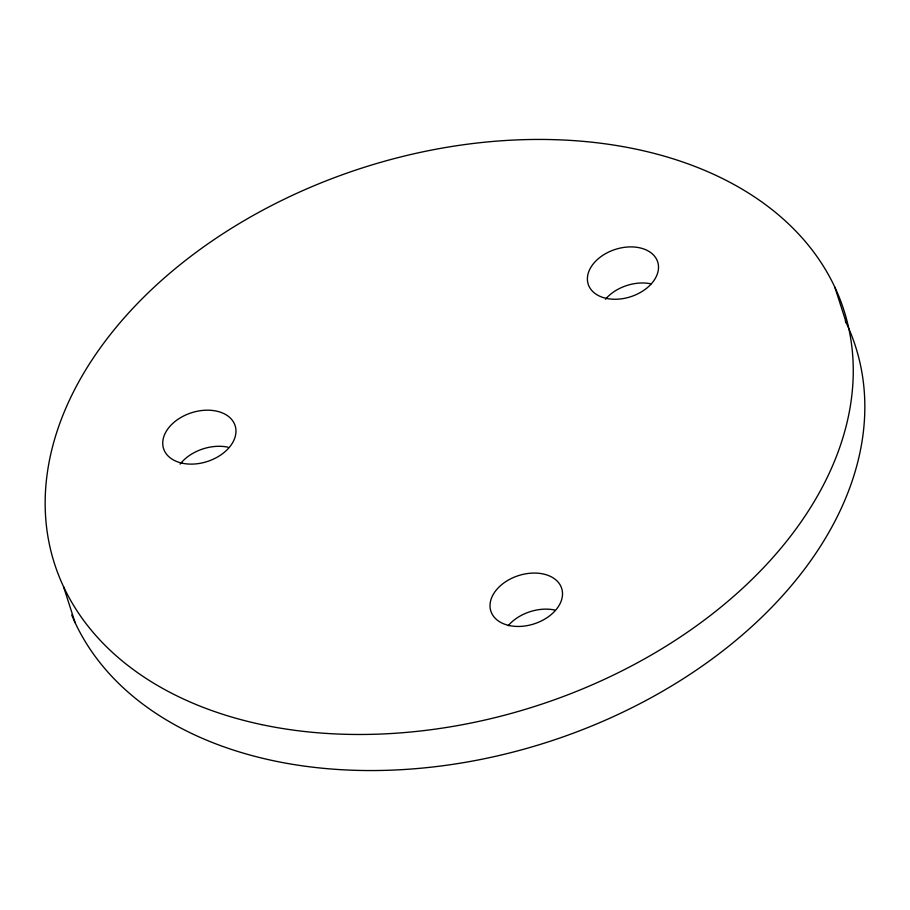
<?xml version="1.0" encoding="UTF-8"?>
<svg xmlns="http://www.w3.org/2000/svg" width="910" height="910" viewBox="0 0 910 910"><rect width="100%" height="100%" fill="white"/><g stroke="black" fill="none" stroke-linecap="round" stroke-linejoin="round"><path stroke-width="1.36" d="M834.868 287.253L846.459 323.334M63.541 586.666L75.132 622.747M180.112 464.111A37.56 25.616 -17.8 0 1 227.932 447.174M605.457 299.231A36.491 24.888 -17.8 0 1 651.048 283.84M508.189 625.705A37.208 25.378 -17.8 0 1 554.668 610.018M845.276 320.877A414.539 282.714 -17.8 0 1 577.35 731.663A414.539 282.714 -17.8 0 1 71.697 614.967M261.705 724.622A414.539 282.714 -17.8 0 0 852.92 358.904A414.539 282.714 -17.8 0 0 233.005 227.352A414.539 282.714 -17.8 0 0 261.705 724.622M182.364 463.224A37.56 25.616 -17.8 0 0 235.94 430.077A37.56 25.616 -17.8 0 0 179.759 418.156A37.56 25.616 -17.8 0 0 182.364 463.224M606.447 298.4A36.491 24.888 -17.8 0 0 658.487 266.209A36.491 24.888 -17.8 0 0 603.921 254.629A36.491 24.888 -17.8 0 0 606.447 298.4M509.429 625.568A37.208 25.378 -17.8 0 0 562.494 592.751A37.208 25.378 -17.8 0 0 506.859 580.944A37.208 25.378 -17.8 0 0 509.429 625.568"/></g></svg>
